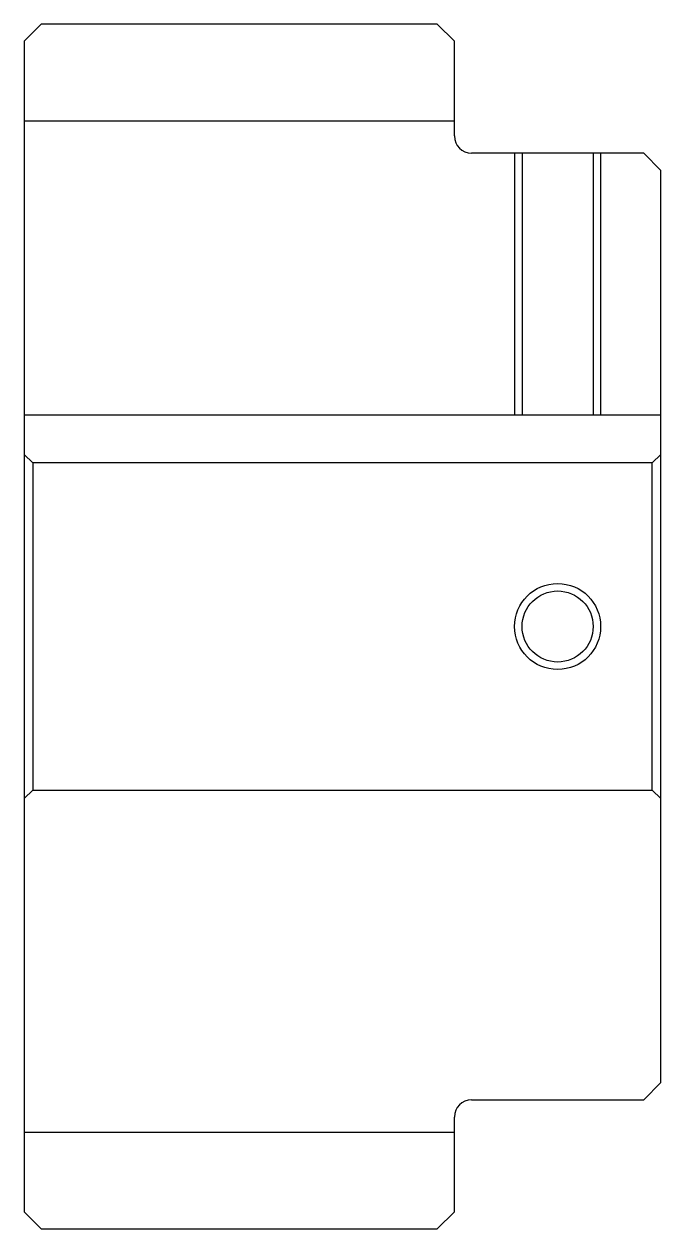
# Model space of a CAD drawing. Header units: metres. Extents: x 162 to 410, y 128 to 198.
# Drawn here: x 162 to 199, y 128 to 198 of the extents above.
import ezdxf

# ---------------------------------------------------------------- set-up
doc = ezdxf.new("R2010")
doc.units = ezdxf.units.M

msp = doc.modelspace()

# ---------------------------------------------------------------- linework, layer by layer
at = {"color": 4}
for p, q in [((162, 192.375), (187, 192.375)), ((162, 175.300003), (199, 175.300003)), ((198.5, 172.5), (199, 173)), ((162.5, 172.5), (162.5, 153.5)), ((198.5, 153.5), (199, 153)), ((162, 133.625), (187, 133.625))]:
    msp.add_line(p, q, dxfattribs=at)
for points in [[(187, 191.5), (187, 197), (186, 198), (163, 198), (162, 197), (162, 153)], [(188, 135.5), (198, 135.5), (199, 136.5), (199, 189.5), (198, 190.5), (188, 190.5)], [(190.5, 190.5), (190.5, 175.300003)], [(190.934998, 190.5), (190.934998, 175.300003)], [(195.065002, 190.5), (195.065002, 175.300003)], [(195.5, 190.5), (195.5, 175.300003)], [(162, 153), (162.5, 153.5), (198.5, 153.5), (198.5, 172.5), (162.5, 172.5), (162, 173)], [(162, 153), (162, 129), (163, 128), (186, 128), (187, 129), (187, 134.5)]]:
    msp.add_lwpolyline(points, dxfattribs=at)
at = {"color": 7}
msp.add_circle((193, 163), 2.5, dxfattribs=at)
at = {"color": 4}
msp.add_circle((193, 163), 2.065, dxfattribs=at)
for centre, start, end in [((188, 191.5), 180, 270), ((188, 134.5), 90, 180)]:
    msp.add_arc(centre, 1, start, end, dxfattribs=at)

doc.saveas('drawing.dxf')
